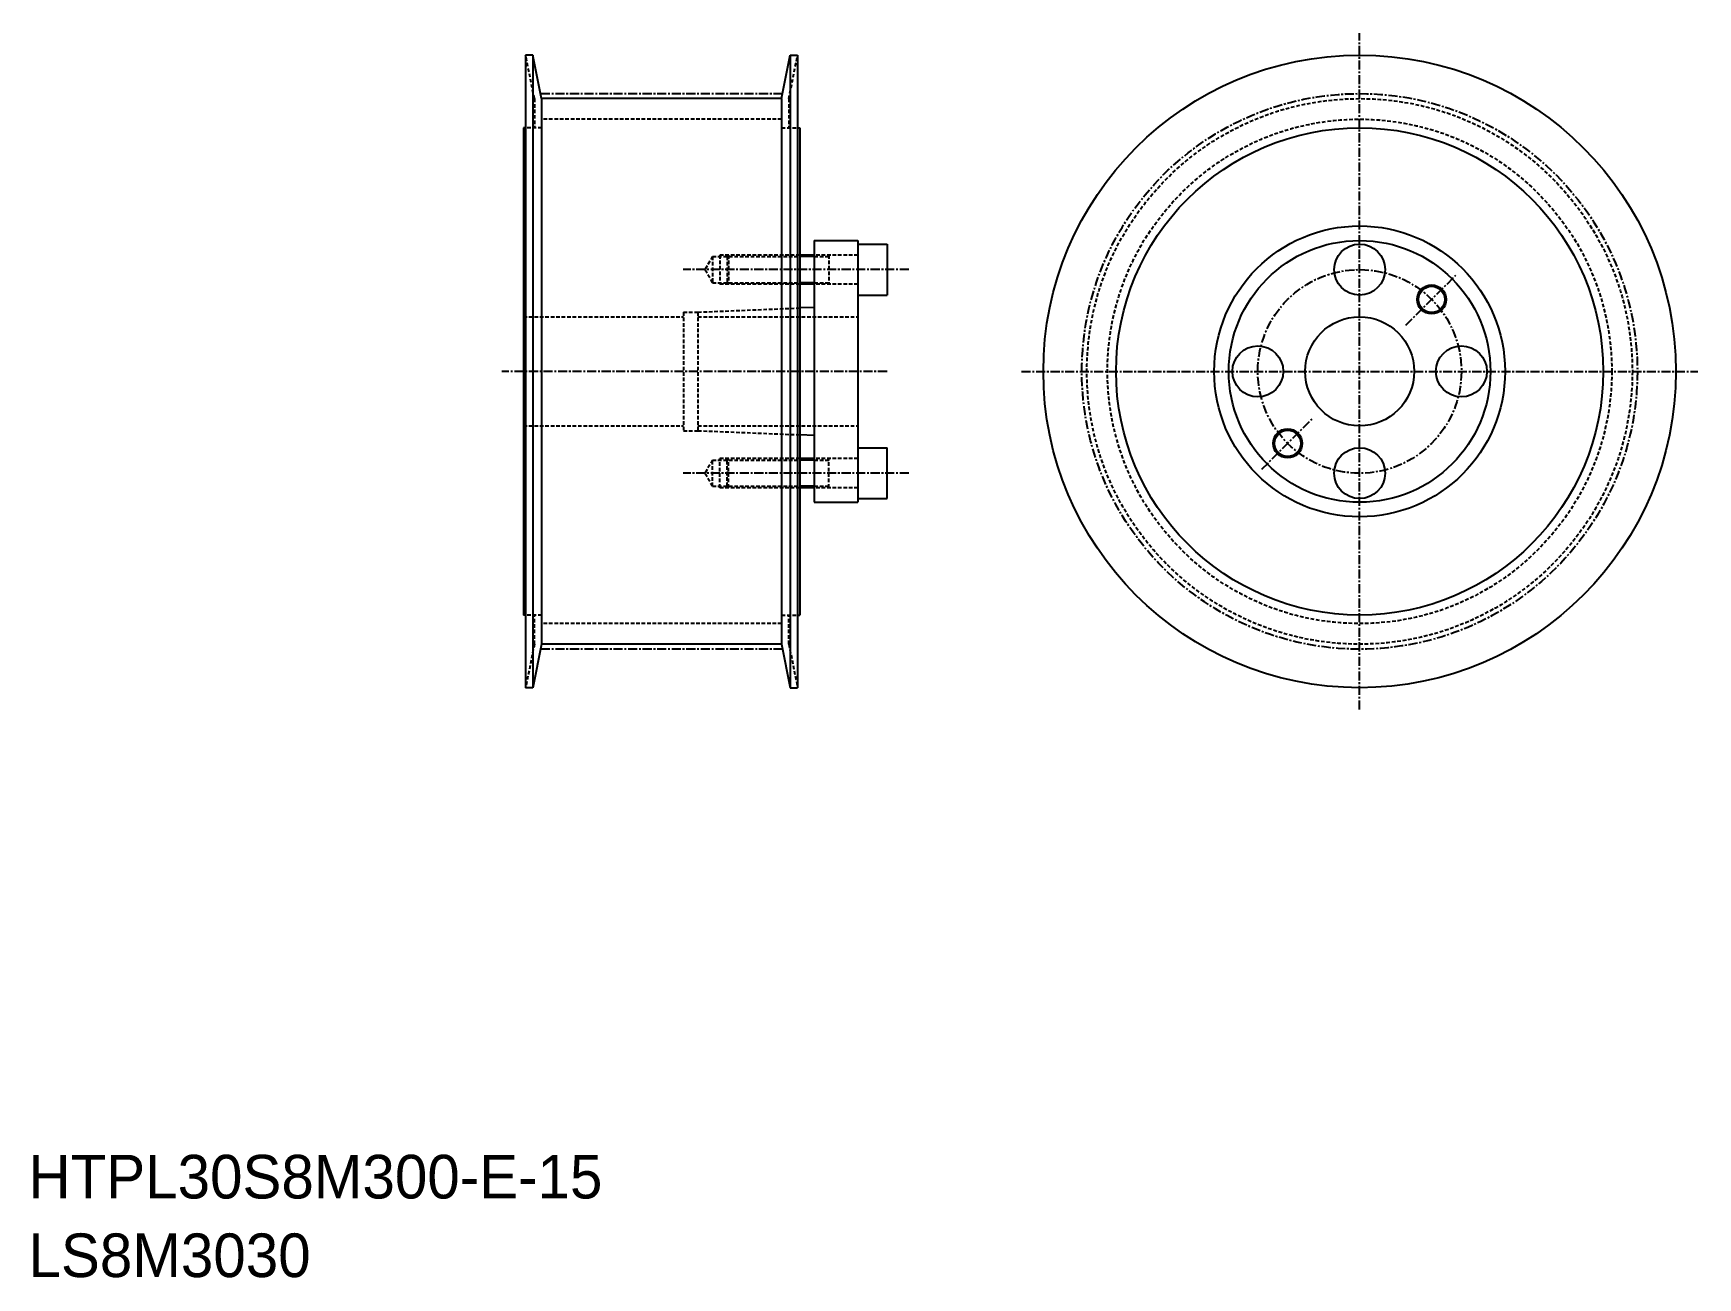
# Model space of a CAD drawing. Extents: x -285 to -56, y -61 to 110.
import ezdxf

# ---------------------------------------------------------------- set-up
doc = ezdxf.new("R2010")
doc.units = 0
doc.linetypes.add('CENTER', pattern=[2, 1.25, -0.25, 0.25, -0.25])
doc.linetypes.add('DASHED', pattern=[0.75, 0.5, -0.25])
doc.layers.get('0').update_dxf_attribs({"linetype": 'CONTINUOUS'})
doc.layers.add('CENTER', color=1, linetype='CENTER')

msp = doc.modelspace()

# ---------------------------------------------------------------- linework, layer by layer
at = {"color": 7, "linetype": 'CONTINUOUS'}
for p, q in [((-217.61, 107.24), (-217.61, 20.24)), ((-216.61, 107.24), (-217.61, 107.24)), ((-216.61, 107.24), (-216.61, 20.24)), ((-215.41, 101.25), (-216.61, 107.24)), ((-182.41, 101.25), (-181.21, 107.24)), ((-181.21, 107.24), (-181.21, 20.24)), ((-181.21, 107.24), (-180.21, 107.24)), ((-180.21, 107.24), (-180.21, 20.24)), ((-215.41, 101.25), (-215.41, 26.23)), ((-182.41, 101.25), (-215.41, 101.25)), ((-182.41, 101.25), (-182.41, 26.23)), ((-217.91, 97.24), (-217.91, 30.24)), ((-217.61, 97.24), (-217.91, 97.24)), ((-180.21, 97.24), (-179.91, 97.24)), ((-179.91, 97.24), (-179.91, 30.24)), ((-177.91, 81.74), (-171.91, 81.74)), ((-177.91, 81.74), (-177.91, 45.74)), ((-171.91, 81.74), (-171.91, 45.74)), ((-171.91, 81.24), (-167.91, 81.24)), ((-167.91, 81.24), (-167.91, 74.24)), ((-177.91, 79.74), (-179.91, 79.74)), ((-177.91, 75.74), (-179.91, 75.74)), ((-171.91, 74.24), (-167.91, 74.24)), ((-177.91, 72.54), (-179.91, 72.46)), ((-177.91, 54.94), (-179.91, 55.02)), ((-171.91, 53.24), (-167.91, 53.24)), ((-167.91, 46.24), (-167.91, 53.24)), ((-177.91, 51.74), (-179.91, 51.74)), ((-177.91, 47.74), (-179.91, 47.74)), ((-171.91, 46.24), (-167.91, 46.24)), ((-177.91, 45.74), (-171.91, 45.74)), ((-217.61, 30.24), (-217.91, 30.24)), ((-180.21, 30.24), (-179.91, 30.24)), ((-215.41, 26.23), (-216.61, 20.24)), ((-182.41, 26.23), (-215.41, 26.23)), ((-182.41, 26.23), (-181.21, 20.24)), ((-216.61, 20.24), (-217.61, 20.24)), ((-181.21, 20.24), (-180.21, 20.24))]:
    msp.add_line(p, q, dxfattribs=at)
at = {"color": 3, "linetype": 'DASHED'}
for p, q in [((-216.41, 101.25), (-217.61, 107.24)), ((-181.41, 101.25), (-180.21, 107.24)), ((-216.41, 101.25), (-216.41, 97.24)), ((-181.41, 101.25), (-181.41, 97.24)), ((-215.41, 97.24), (-217.61, 97.24)), ((-182.41, 98.42), (-215.41, 98.42)), ((-182.41, 97.24), (-180.21, 97.24)), ((-191.91, 79.54), (-192.95, 77.74)), ((-191.91, 79.54), (-179.91, 79.54)), ((-191.91, 79.54), (-191.91, 75.94)), ((-179.91, 79.74), (-190.91, 79.74)), ((-190.91, 79.74), (-190.91, 75.74)), ((-189.71, 79.74), (-189.91, 79.54)), ((-189.91, 79.54), (-189.91, 75.74)), ((-189.71, 79.74), (-189.71, 75.74)), ((-171.91, 79.74), (-177.91, 79.74)), ((-177.91, 79.54), (-175.91, 79.54)), ((-175.91, 79.74), (-175.91, 75.74)), ((-191.91, 75.94), (-192.95, 77.74)), ((-191.91, 75.94), (-179.91, 75.94)), ((-179.91, 75.74), (-190.91, 75.74)), ((-189.71, 75.74), (-189.91, 75.94)), ((-177.91, 75.94), (-175.91, 75.94)), ((-171.91, 75.74), (-177.91, 75.74)), ((-217.91, 71.24), (-195.91, 71.24)), ((-195.91, 71.89), (-195.91, 55.59)), ((-195.91, 71.89), (-193.91, 71.89)), ((-193.91, 71.89), (-179.91, 72.46)), ((-193.91, 71.89), (-193.91, 55.59)), ((-193.91, 71.24), (-171.91, 71.24)), ((-217.91, 56.24), (-195.91, 56.24)), ((-195.91, 55.59), (-193.91, 55.59)), ((-193.91, 56.24), (-171.91, 56.24)), ((-193.91, 55.59), (-179.91, 55.02)), ((-191.91, 51.54), (-192.95, 49.74)), ((-191.91, 47.94), (-191.91, 51.54)), ((-191.91, 51.54), (-179.91, 51.54)), ((-190.91, 47.74), (-190.91, 51.74)), ((-179.91, 51.74), (-190.91, 51.74)), ((-189.91, 47.94), (-189.91, 51.74)), ((-189.71, 51.74), (-189.91, 51.54)), ((-189.71, 47.74), (-189.71, 51.74)), ((-171.91, 51.74), (-177.91, 51.74)), ((-177.91, 51.54), (-175.91, 51.54)), ((-175.91, 47.74), (-175.91, 51.74)), ((-191.91, 47.94), (-192.95, 49.74)), ((-191.91, 47.94), (-179.91, 47.94)), ((-179.91, 47.74), (-190.91, 47.74)), ((-189.71, 47.74), (-189.91, 47.94)), ((-177.91, 47.94), (-175.91, 47.94)), ((-171.91, 47.74), (-177.91, 47.74)), ((-215.41, 30.24), (-217.61, 30.24)), ((-216.41, 26.23), (-216.41, 30.24)), ((-182.41, 30.24), (-180.21, 30.24)), ((-181.41, 26.23), (-181.41, 30.24)), ((-182.41, 29.06), (-215.41, 29.06)), ((-216.41, 26.23), (-217.61, 20.24)), ((-181.41, 26.23), (-180.21, 20.24))]:
    msp.add_line(p, q, dxfattribs=at)
at = {"color": 3, "linetype": 'CONTINUOUS'}
for p, q in [((-177.91, 79.54), (-179.91, 79.54)), ((-177.91, 75.94), (-179.91, 75.94)), ((-177.91, 51.54), (-179.91, 51.54)), ((-177.91, 47.94), (-179.91, 47.94))]:
    msp.add_line(p, q, dxfattribs=at)
at = {"color": 7, "linetype": 'CONTINUOUS'}
for centre, radius in [((-102.91, 63.74), 43.5), ((-102.91, 63.74), 33.5), ((-102.91, 63.74), 20), ((-102.91, 63.74), 18), ((-102.91, 77.74), 3.5), ((-93.01, 73.64), 1.8), ((-102.91, 63.74), 7.5), ((-116.91, 63.74), 3.5), ((-88.91, 63.74), 3.5), ((-112.81, 53.84), 1.8), ((-102.91, 49.74), 3.5)]:
    msp.add_circle(centre, radius, dxfattribs=at)
at = {"color": 3, "linetype": 'DASHED'}
for radius in [37.51, 34.68]:
    msp.add_circle((-102.91, 63.74), radius, dxfattribs=at)
at = {"color": 3, "linetype": 'CONTINUOUS'}
for centre in [(-93.01, 73.64), (-112.81, 53.84)]:
    msp.add_circle(centre, 2, dxfattribs=at)
at = {"layer": 'CENTER', "color": 1, "linetype": 'CENTER'}
for p, q in [((-102.91, 17.24), (-102.91, 110.24)), ((-182.27, 101.93), (-215.55, 101.93)), ((-164.91, 77.74), (-195.95, 77.74)), ((-96.55, 70.1), (-89.48, 77.17)), ((-167.91, 63.74), (-220.91, 63.74)), ((-149.41, 63.74), (-56.41, 63.74)), ((-116.35, 50.3), (-109.28, 57.37)), ((-164.91, 49.74), (-195.95, 49.74)), ((-182.27, 25.54), (-215.55, 25.54))]:
    msp.add_line(p, q, dxfattribs=at)
for radius in [38.2, 14]:
    msp.add_circle((-102.91, 63.74), radius, dxfattribs=at)

# ---------------------------------------------------------------- texts
at = {"color": 7, "linetype": 'CONTINUOUS'}
for s, p in [('HTPL30S8M300-E-15', (-285.99, -50)), ('LS8M3030', (-285.99, -60.81))]:
    msp.add_text(s, height=6, dxfattribs=at).set_placement(p)

doc.saveas('drawing.dxf')
